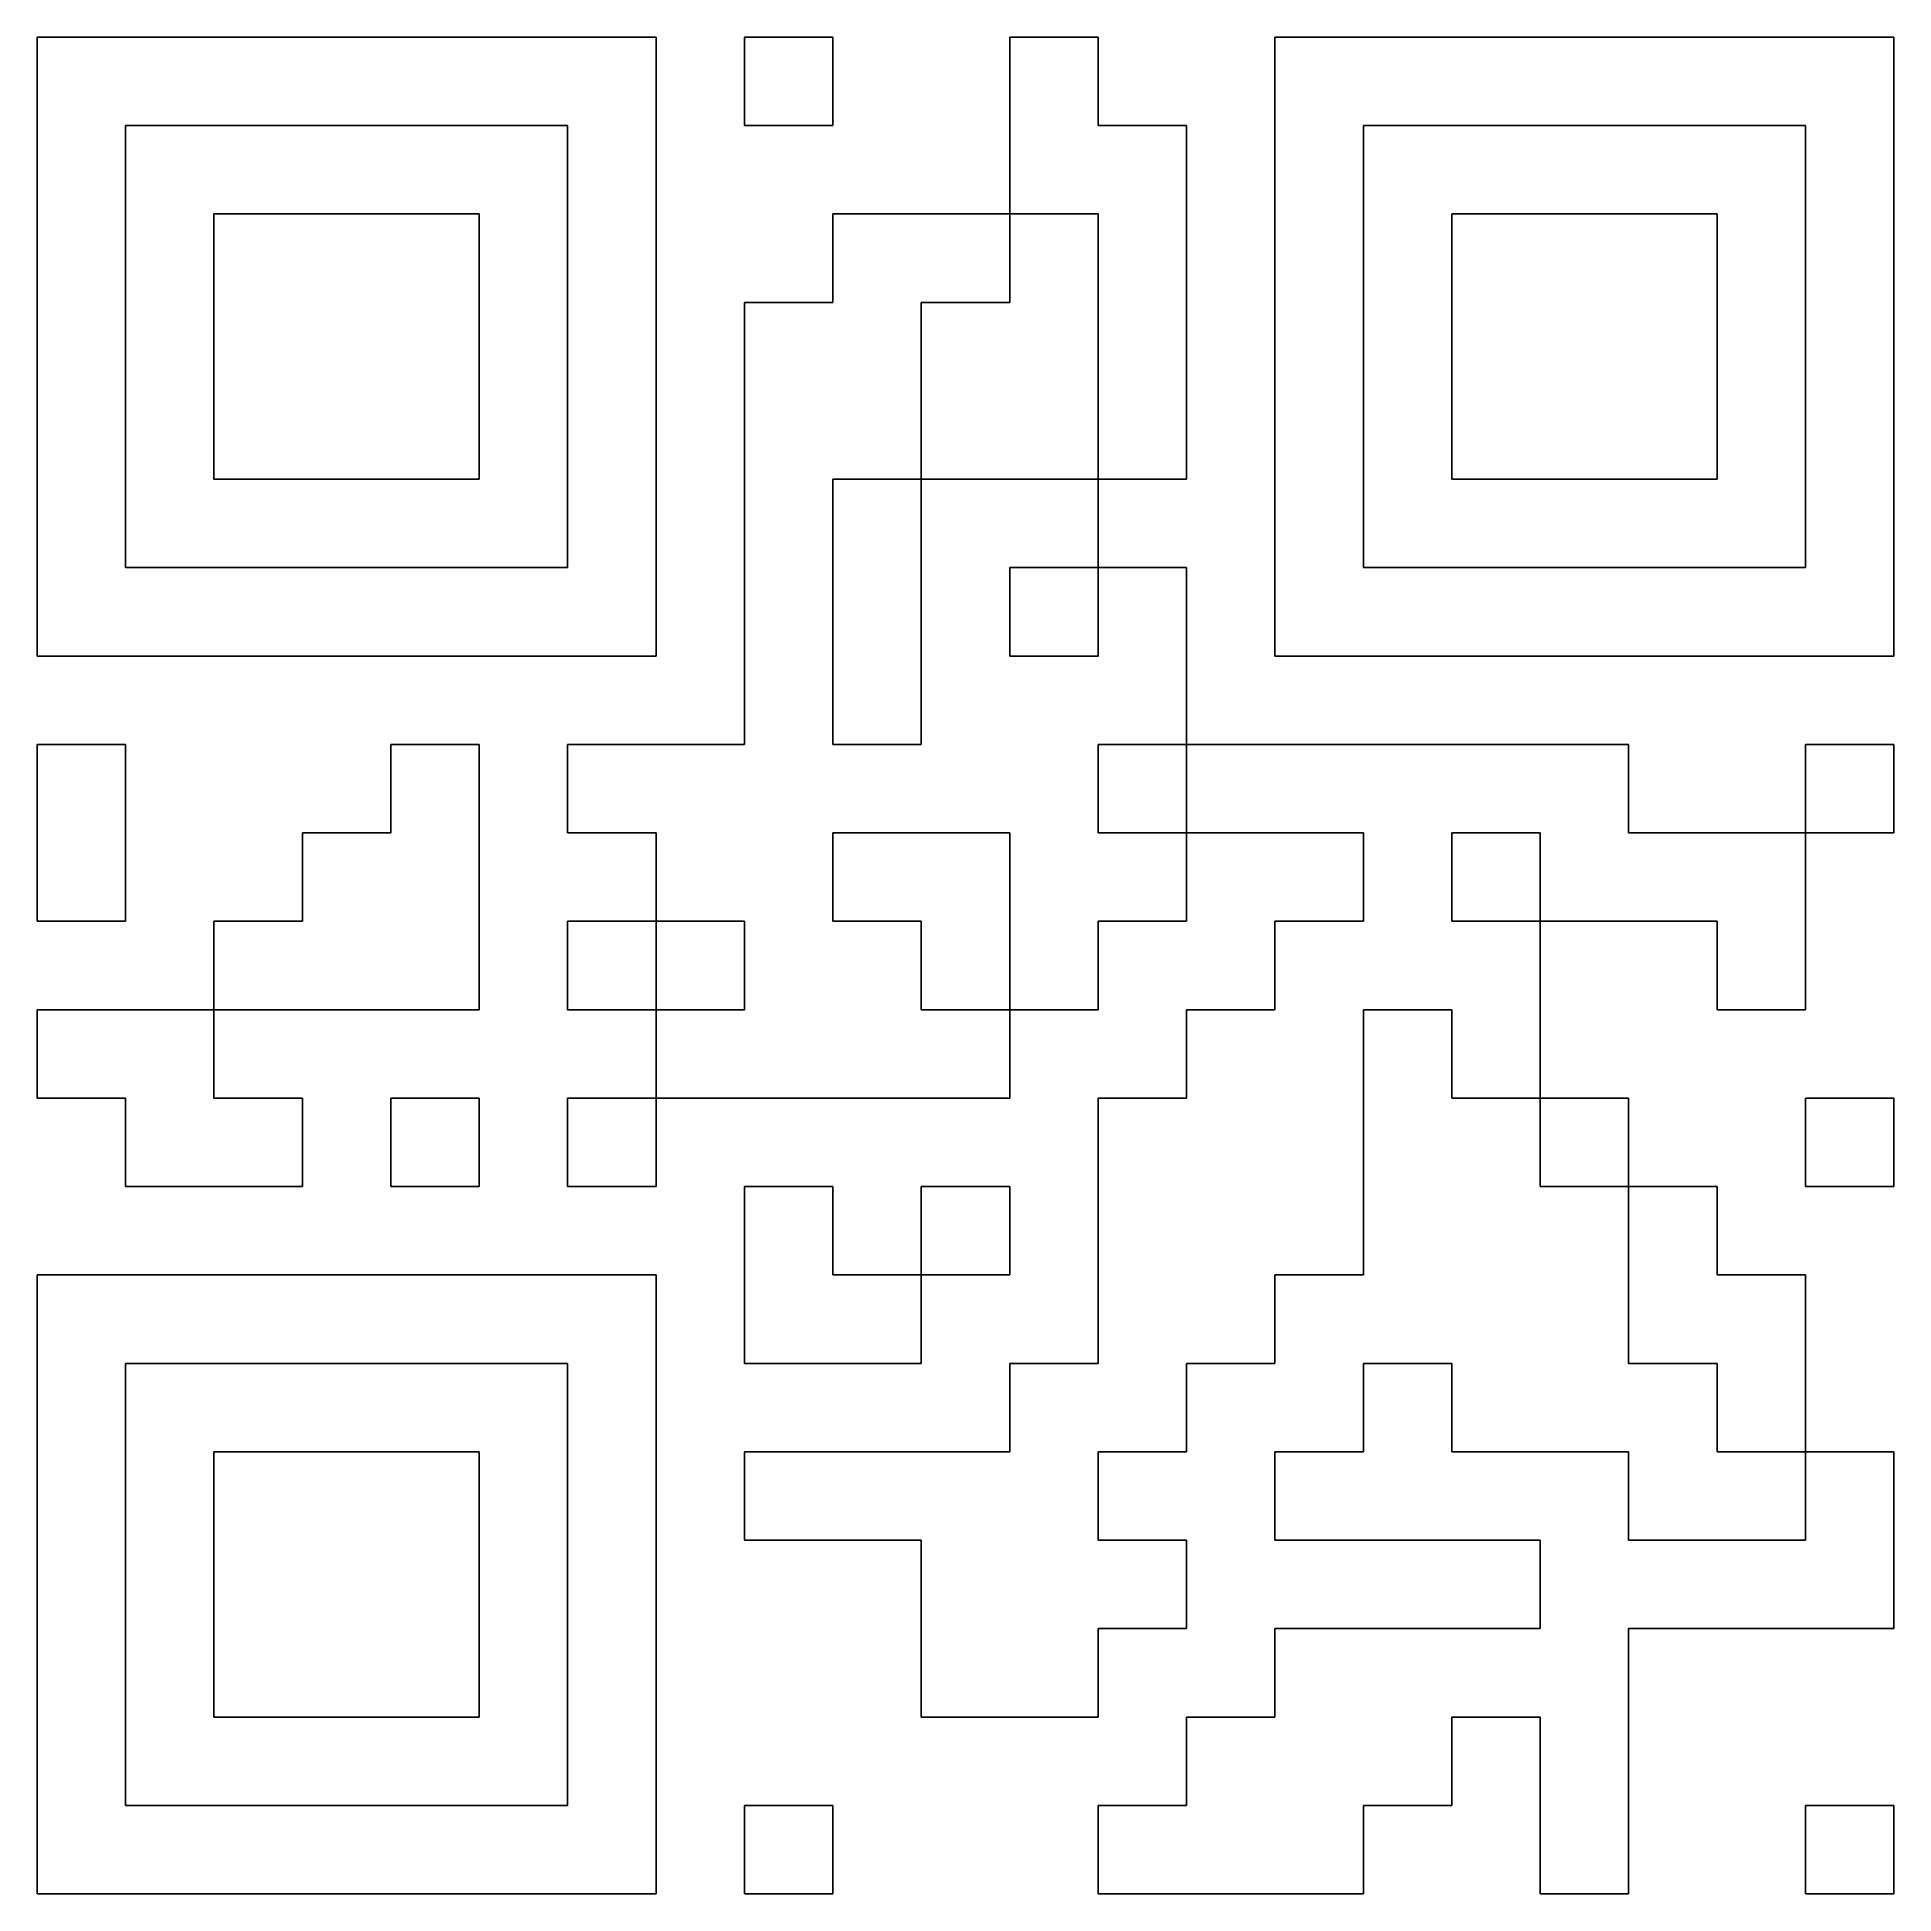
# Model space of a CAD drawing. Extents: x -0.8 to 69.8, y 220.2 to 298.3.
# Drawn here: x 39.89 to 69.85, y 220.15 to 250.11 of the extents above.
import ezdxf

# ---------------------------------------------------------------- set-up
doc = ezdxf.new("R2010")
doc.units = 0

msp = doc.modelspace()

# ---------------------------------------------------------------- linework, layer by layer
for p, q in [((39.886533, 248.686702), (39.886533, 250.113474)), ((39.886533, 250.113474), (41.313305, 250.113474)), ((41.313305, 250.113474), (42.740076, 250.113474)), ((42.740076, 250.113474), (44.166848, 250.113474)), ((44.166848, 250.113474), (45.59362, 250.113474)), ((45.59362, 250.113474), (47.020392, 250.113474)), ((47.020392, 250.113474), (48.447163, 250.113474)), ((48.447163, 250.113474), (49.873935, 250.113474)), ((49.873935, 250.113474), (49.873935, 248.686702)), ((51.30071, 248.686702), (51.30071, 250.113474)), ((51.30071, 250.113474), (52.727481, 250.113474)), ((52.727481, 250.113474), (52.727481, 248.686702)), ((55.581025, 248.686702), (55.581025, 250.113474)), ((55.581025, 250.113474), (57.007797, 250.113474)), ((57.007797, 250.113474), (57.007797, 248.686702)), ((59.86134, 248.686702), (59.86134, 250.113474)), ((59.86134, 250.113474), (61.288112, 250.113474)), ((61.288112, 250.113474), (62.714884, 250.113474)), ((62.714884, 250.113474), (64.141655, 250.113474)), ((64.141655, 250.113474), (65.568427, 250.113474)), ((65.568427, 250.113474), (66.995199, 250.113474)), ((66.995199, 250.113474), (68.421973, 250.113474)), ((68.421973, 250.113474), (69.848745, 250.113474)), ((69.848745, 250.113474), (69.848745, 248.686702)), ((39.886533, 247.259931), (39.886533, 248.686702)), ((42.740076, 248.686702), (41.313305, 248.686702)), ((41.313305, 248.686702), (41.313305, 247.259931)), ((44.166848, 248.686702), (42.740076, 248.686702)), ((45.59362, 248.686702), (44.166848, 248.686702)), ((47.020392, 248.686702), (45.59362, 248.686702)), ((48.447163, 248.686702), (47.020392, 248.686702)), ((48.447163, 247.259931), (48.447163, 248.686702)), ((49.873935, 248.686702), (49.873935, 247.259931)), ((52.727481, 248.686702), (51.30071, 248.686702)), ((55.581025, 247.259931), (55.581025, 248.686702)), ((57.007797, 248.686702), (58.434568, 248.686702)), ((58.434568, 248.686702), (58.434568, 247.259931)), ((59.86134, 247.259931), (59.86134, 248.686702)), ((62.714884, 248.686702), (61.288112, 248.686702)), ((61.288112, 248.686702), (61.288112, 247.259931)), ((64.141655, 248.686702), (62.714884, 248.686702)), ((65.568427, 248.686702), (64.141655, 248.686702)), ((66.995199, 248.686702), (65.568427, 248.686702)), ((68.421973, 248.686702), (66.995199, 248.686702)), ((68.421973, 247.259931), (68.421973, 248.686702)), ((69.848745, 248.686702), (69.848745, 247.259931)), ((39.886533, 245.833159), (39.886533, 247.259931)), ((41.313305, 247.259931), (41.313305, 245.833159)), ((42.740076, 245.833159), (42.740076, 247.259931)), ((42.740076, 247.259931), (44.166848, 247.259931)), ((44.166848, 247.259931), (45.59362, 247.259931)), ((45.59362, 247.259931), (47.020392, 247.259931)), ((47.020392, 247.259931), (47.020392, 245.833159)), ((48.447163, 245.833159), (48.447163, 247.259931)), ((49.873935, 247.259931), (49.873935, 245.833159)), ((52.727481, 245.833159), (52.727481, 247.259931)), ((52.727481, 247.259931), (54.154253, 247.259931)), ((54.154253, 247.259931), (55.581025, 247.259931)), ((55.581025, 247.259931), (55.581025, 245.833159)), ((57.007797, 247.259931), (55.581025, 247.259931)), ((57.007797, 245.833159), (57.007797, 247.259931)), ((58.434568, 247.259931), (58.434568, 245.833159)), ((59.86134, 245.833159), (59.86134, 247.259931)), ((61.288112, 247.259931), (61.288112, 245.833159)), ((62.714884, 245.833159), (62.714884, 247.259931)), ((62.714884, 247.259931), (64.141655, 247.259931)), ((64.141655, 247.259931), (65.568427, 247.259931)), ((65.568427, 247.259931), (66.995199, 247.259931)), ((66.995199, 247.259931), (66.995199, 245.833159)), ((68.421973, 245.833159), (68.421973, 247.259931)), ((69.848745, 247.259931), (69.848745, 245.833159)), ((39.886533, 244.406387), (39.886533, 245.833159)), ((41.313305, 245.833159), (41.313305, 244.406387)), ((42.740076, 244.406387), (42.740076, 245.833159)), ((47.020392, 245.833159), (47.020392, 244.406387)), ((48.447163, 244.406387), (48.447163, 245.833159)), ((49.873935, 245.833159), (49.873935, 244.406387)), ((51.30071, 244.406387), (51.30071, 245.833159)), ((51.30071, 245.833159), (52.727481, 245.833159)), ((55.581025, 245.833159), (54.154253, 245.833159)), ((54.154253, 245.833159), (54.154253, 244.406387)), ((57.007797, 244.406387), (57.007797, 245.833159)), ((58.434568, 245.833159), (58.434568, 244.406387)), ((59.86134, 244.406387), (59.86134, 245.833159)), ((61.288112, 245.833159), (61.288112, 244.406387)), ((62.714884, 244.406387), (62.714884, 245.833159)), ((66.995199, 245.833159), (66.995199, 244.406387)), ((68.421973, 244.406387), (68.421973, 245.833159)), ((69.848745, 245.833159), (69.848745, 244.406387)), ((39.886533, 242.979618), (39.886533, 244.406387)), ((41.313305, 244.406387), (41.313305, 242.979618)), ((42.740076, 242.979618), (42.740076, 244.406387)), ((47.020392, 244.406387), (47.020392, 242.979618)), ((48.447163, 242.979618), (48.447163, 244.406387)), ((49.873935, 244.406387), (49.873935, 242.979618)), ((51.30071, 242.979618), (51.30071, 244.406387)), ((54.154253, 244.406387), (54.154253, 242.979618)), ((57.007797, 242.979618), (57.007797, 244.406387)), ((58.434568, 244.406387), (58.434568, 242.979618)), ((59.86134, 242.979618), (59.86134, 244.406387)), ((61.288112, 244.406387), (61.288112, 242.979618)), ((62.714884, 242.979618), (62.714884, 244.406387)), ((66.995199, 244.406387), (66.995199, 242.979618)), ((68.421973, 242.979618), (68.421973, 244.406387)), ((69.848745, 244.406387), (69.848745, 242.979618)), ((39.886533, 241.552846), (39.886533, 242.979618)), ((41.313305, 242.979618), (41.313305, 241.552846)), ((44.166848, 242.979618), (42.740076, 242.979618)), ((45.59362, 242.979618), (44.166848, 242.979618)), ((47.020392, 242.979618), (45.59362, 242.979618)), ((48.447163, 241.552846), (48.447163, 242.979618)), ((49.873935, 242.979618), (49.873935, 241.552846)), ((51.30071, 241.552846), (51.30071, 242.979618)), ((52.727481, 242.979618), (52.727481, 241.552846)), ((54.154253, 242.979618), (52.727481, 242.979618)), ((54.154253, 242.979618), (55.581025, 242.979618)), ((54.154253, 241.552846), (54.154253, 242.979618)), ((55.581025, 242.979618), (57.007797, 242.979618)), ((57.007797, 242.979618), (57.007797, 241.552846)), ((58.434568, 242.979618), (57.007797, 242.979618)), ((59.86134, 241.552846), (59.86134, 242.979618)), ((61.288112, 242.979618), (61.288112, 241.552846)), ((64.141655, 242.979618), (62.714884, 242.979618)), ((65.568427, 242.979618), (64.141655, 242.979618)), ((66.995199, 242.979618), (65.568427, 242.979618)), ((68.421973, 241.552846), (68.421973, 242.979618)), ((69.848745, 242.979618), (69.848745, 241.552846)), ((39.886533, 240.126072), (39.886533, 241.552846)), ((41.313305, 241.552846), (42.740076, 241.552846)), ((42.740076, 241.552846), (44.166848, 241.552846)), ((44.166848, 241.552846), (45.59362, 241.552846)), ((45.59362, 241.552846), (47.020392, 241.552846)), ((47.020392, 241.552846), (48.447163, 241.552846)), ((49.873935, 241.552846), (49.873935, 240.126072)), ((51.30071, 240.126072), (51.30071, 241.552846)), ((52.727481, 241.552846), (52.727481, 240.126072)), ((54.154253, 240.126072), (54.154253, 241.552846)), ((55.581025, 241.552846), (55.581025, 240.126072)), ((57.007797, 241.552846), (55.581025, 241.552846)), ((57.007797, 241.552846), (58.434568, 241.552846)), ((57.007797, 240.126072), (57.007797, 241.552846)), ((58.434568, 241.552846), (58.434568, 240.126072)), ((59.86134, 240.126072), (59.86134, 241.552846)), ((61.288112, 241.552846), (62.714884, 241.552846)), ((62.714884, 241.552846), (64.141655, 241.552846)), ((64.141655, 241.552846), (65.568427, 241.552846)), ((65.568427, 241.552846), (66.995199, 241.552846)), ((66.995199, 241.552846), (68.421973, 241.552846)), ((69.848745, 241.552846), (69.848745, 240.126072)), ((41.313305, 240.126072), (39.886533, 240.126072)), ((42.740076, 240.126072), (41.313305, 240.126072)), ((44.166848, 240.126072), (42.740076, 240.126072)), ((45.59362, 240.126072), (44.166848, 240.126072)), ((47.020392, 240.126072), (45.59362, 240.126072)), ((48.447163, 240.126072), (47.020392, 240.126072)), ((49.873935, 240.126072), (48.447163, 240.126072)), ((51.30071, 238.6993), (51.30071, 240.126072)), ((52.727481, 240.126072), (52.727481, 238.6993)), ((54.154253, 238.6993), (54.154253, 240.126072)), ((55.581025, 240.126072), (57.007797, 240.126072)), ((58.434568, 240.126072), (58.434568, 238.6993)), ((61.288112, 240.126072), (59.86134, 240.126072)), ((62.714884, 240.126072), (61.288112, 240.126072)), ((64.141655, 240.126072), (62.714884, 240.126072)), ((65.568427, 240.126072), (64.141655, 240.126072)), ((66.995199, 240.126072), (65.568427, 240.126072)), ((68.421973, 240.126072), (66.995199, 240.126072)), ((69.848745, 240.126072), (68.421973, 240.126072)), ((39.886533, 237.272528), (39.886533, 238.6993)), ((39.886533, 238.6993), (41.313305, 238.6993)), ((41.313305, 238.6993), (41.313305, 237.272528)), ((45.59362, 237.272528), (45.59362, 238.6993)), ((45.59362, 238.6993), (47.020392, 238.6993)), ((47.020392, 238.6993), (47.020392, 237.272528)), ((48.447163, 237.272528), (48.447163, 238.6993)), ((48.447163, 238.6993), (49.873935, 238.6993)), ((49.873935, 238.6993), (51.30071, 238.6993)), ((52.727481, 238.6993), (54.154253, 238.6993)), ((58.434568, 238.6993), (57.007797, 238.6993)), ((57.007797, 238.6993), (57.007797, 237.272528)), ((58.434568, 237.272528), (58.434568, 238.6993)), ((58.434568, 238.6993), (59.86134, 238.6993)), ((59.86134, 238.6993), (61.288112, 238.6993)), ((61.288112, 238.6993), (62.714884, 238.6993)), ((62.714884, 238.6993), (64.141655, 238.6993)), ((64.141655, 238.6993), (65.568427, 238.6993)), ((65.568427, 238.6993), (65.568427, 237.272528)), ((68.421973, 237.272528), (68.421973, 238.6993)), ((68.421973, 238.6993), (69.848745, 238.6993)), ((69.848745, 238.6993), (69.848745, 237.272528)), ((39.886533, 235.845756), (39.886533, 237.272528)), ((41.313305, 237.272528), (41.313305, 235.845756)), ((44.166848, 235.845756), (44.166848, 237.272528)), ((44.166848, 237.272528), (45.59362, 237.272528)), ((47.020392, 237.272528), (47.020392, 235.845756)), ((49.873935, 237.272528), (48.447163, 237.272528)), ((49.873935, 235.845756), (49.873935, 237.272528)), ((54.154253, 237.272528), (52.727481, 237.272528)), ((52.727481, 237.272528), (52.727481, 235.845756)), ((55.581025, 237.272528), (54.154253, 237.272528)), ((55.581025, 235.845756), (55.581025, 237.272528)), ((57.007797, 237.272528), (58.434568, 237.272528)), ((58.434568, 237.272528), (58.434568, 235.845756)), ((59.86134, 237.272528), (58.434568, 237.272528)), ((61.288112, 237.272528), (59.86134, 237.272528)), ((61.288112, 235.845756), (61.288112, 237.272528)), ((64.141655, 237.272528), (62.714884, 237.272528)), ((62.714884, 237.272528), (62.714884, 235.845756)), ((64.141655, 235.845756), (64.141655, 237.272528)), ((65.568427, 237.272528), (66.995199, 237.272528)), ((66.995199, 237.272528), (68.421973, 237.272528)), ((68.421973, 237.272528), (68.421973, 235.845756)), ((69.848745, 237.272528), (68.421973, 237.272528)), ((41.313305, 235.845756), (39.886533, 235.845756)), ((42.740076, 234.418985), (42.740076, 235.845756)), ((42.740076, 235.845756), (44.166848, 235.845756)), ((47.020392, 235.845756), (47.020392, 234.418985)), ((48.447163, 234.418985), (48.447163, 235.845756)), ((48.447163, 235.845756), (49.873935, 235.845756)), ((51.30071, 235.845756), (49.873935, 235.845756)), ((49.873935, 235.845756), (49.873935, 234.418985)), ((51.30071, 234.418985), (51.30071, 235.845756)), ((52.727481, 235.845756), (54.154253, 235.845756)), ((54.154253, 235.845756), (54.154253, 234.418985)), ((55.581025, 234.418985), (55.581025, 235.845756)), ((58.434568, 235.845756), (57.007797, 235.845756)), ((57.007797, 235.845756), (57.007797, 234.418985)), ((59.86134, 234.418985), (59.86134, 235.845756)), ((59.86134, 235.845756), (61.288112, 235.845756)), ((62.714884, 235.845756), (64.141655, 235.845756)), ((65.568427, 235.845756), (64.141655, 235.845756)), ((64.141655, 235.845756), (64.141655, 234.418985)), ((66.995199, 235.845756), (65.568427, 235.845756)), ((66.995199, 234.418985), (66.995199, 235.845756)), ((68.421973, 235.845756), (68.421973, 234.418985)), ((39.886533, 232.992213), (39.886533, 234.418985)), ((39.886533, 234.418985), (41.313305, 234.418985)), ((41.313305, 234.418985), (42.740076, 234.418985)), ((42.740076, 234.418985), (42.740076, 232.992213)), ((44.166848, 234.418985), (42.740076, 234.418985)), ((45.59362, 234.418985), (44.166848, 234.418985)), ((47.020392, 234.418985), (45.59362, 234.418985)), ((49.873935, 234.418985), (48.447163, 234.418985)), ((49.873935, 234.418985), (51.30071, 234.418985)), ((49.873935, 232.992213), (49.873935, 234.418985)), ((54.154253, 234.418985), (55.581025, 234.418985)), ((57.007797, 234.418985), (55.581025, 234.418985)), ((55.581025, 234.418985), (55.581025, 232.992213)), ((58.434568, 232.992213), (58.434568, 234.418985)), ((58.434568, 234.418985), (59.86134, 234.418985)), ((62.714884, 234.418985), (61.288112, 234.418985)), ((61.288112, 234.418985), (61.288112, 232.992213)), ((62.714884, 232.992213), (62.714884, 234.418985)), ((64.141655, 234.418985), (64.141655, 232.992213)), ((68.421973, 234.418985), (66.995199, 234.418985)), ((41.313305, 232.992213), (39.886533, 232.992213)), ((41.313305, 231.565441), (41.313305, 232.992213)), ((42.740076, 232.992213), (44.166848, 232.992213)), ((44.166848, 232.992213), (44.166848, 231.565441)), ((45.59362, 231.565441), (45.59362, 232.992213)), ((45.59362, 232.992213), (47.020392, 232.992213)), ((47.020392, 232.992213), (47.020392, 231.565441)), ((48.447163, 232.992213), (49.873935, 232.992213)), ((48.447163, 231.565441), (48.447163, 232.992213)), ((49.873935, 232.992213), (49.873935, 231.565441)), ((51.30071, 232.992213), (49.873935, 232.992213)), ((52.727481, 232.992213), (51.30071, 232.992213)), ((54.154253, 232.992213), (52.727481, 232.992213)), ((55.581025, 232.992213), (54.154253, 232.992213)), ((57.007797, 231.565441), (57.007797, 232.992213)), ((57.007797, 232.992213), (58.434568, 232.992213)), ((61.288112, 232.992213), (61.288112, 231.565441)), ((64.141655, 232.992213), (62.714884, 232.992213)), ((64.141655, 231.565441), (64.141655, 232.992213)), ((64.141655, 232.992213), (65.568427, 232.992213)), ((65.568427, 232.992213), (65.568427, 231.565441)), ((68.421973, 231.565441), (68.421973, 232.992213)), ((68.421973, 232.992213), (69.848745, 232.992213)), ((69.848745, 232.992213), (69.848745, 231.565441)), ((42.740076, 231.565441), (41.313305, 231.565441)), ((44.166848, 231.565441), (42.740076, 231.565441)), ((47.020392, 231.565441), (45.59362, 231.565441)), ((49.873935, 231.565441), (48.447163, 231.565441)), ((51.30071, 230.138669), (51.30071, 231.565441)), ((51.30071, 231.565441), (52.727481, 231.565441)), ((52.727481, 231.565441), (52.727481, 230.138669)), ((54.154253, 230.138669), (54.154253, 231.565441)), ((54.154253, 231.565441), (55.581025, 231.565441)), ((55.581025, 231.565441), (55.581025, 230.138669)), ((57.007797, 230.138669), (57.007797, 231.565441)), ((61.288112, 231.565441), (61.288112, 230.138669)), ((65.568427, 231.565441), (64.141655, 231.565441)), ((65.568427, 231.565441), (66.995199, 231.565441)), ((65.568427, 230.138669), (65.568427, 231.565441)), ((66.995199, 231.565441), (66.995199, 230.138669)), ((69.848745, 231.565441), (68.421973, 231.565441)), ((39.886533, 228.711895), (39.886533, 230.138669)), ((39.886533, 230.138669), (41.313305, 230.138669)), ((41.313305, 230.138669), (42.740076, 230.138669)), ((42.740076, 230.138669), (44.166848, 230.138669)), ((44.166848, 230.138669), (45.59362, 230.138669)), ((45.59362, 230.138669), (47.020392, 230.138669)), ((47.020392, 230.138669), (48.447163, 230.138669)), ((48.447163, 230.138669), (49.873935, 230.138669)), ((49.873935, 230.138669), (49.873935, 228.711895)), ((51.30071, 228.711895), (51.30071, 230.138669)), ((52.727481, 230.138669), (54.154253, 230.138669)), ((54.154253, 230.138669), (54.154253, 228.711895)), ((55.581025, 230.138669), (54.154253, 230.138669)), ((57.007797, 228.711895), (57.007797, 230.138669)), ((61.288112, 230.138669), (59.86134, 230.138669)), ((59.86134, 230.138669), (59.86134, 228.711895)), ((65.568427, 228.711895), (65.568427, 230.138669)), ((66.995199, 230.138669), (68.421973, 230.138669)), ((68.421973, 230.138669), (68.421973, 228.711895)), ((39.886533, 227.285123), (39.886533, 228.711895)), ((42.740076, 228.711895), (41.313305, 228.711895)), ((41.313305, 228.711895), (41.313305, 227.285123)), ((44.166848, 228.711895), (42.740076, 228.711895)), ((45.59362, 228.711895), (44.166848, 228.711895)), ((47.020392, 228.711895), (45.59362, 228.711895)), ((48.447163, 228.711895), (47.020392, 228.711895)), ((48.447163, 227.285123), (48.447163, 228.711895)), ((49.873935, 228.711895), (49.873935, 227.285123)), ((52.727481, 228.711895), (51.30071, 228.711895)), ((54.154253, 228.711895), (52.727481, 228.711895)), ((55.581025, 227.285123), (55.581025, 228.711895)), ((55.581025, 228.711895), (57.007797, 228.711895)), ((59.86134, 228.711895), (58.434568, 228.711895)), ((58.434568, 228.711895), (58.434568, 227.285123)), ((61.288112, 227.285123), (61.288112, 228.711895)), ((61.288112, 228.711895), (62.714884, 228.711895)), ((62.714884, 228.711895), (62.714884, 227.285123)), ((66.995199, 228.711895), (65.568427, 228.711895)), ((66.995199, 227.285123), (66.995199, 228.711895)), ((68.421973, 228.711895), (68.421973, 227.285123)), ((39.886533, 225.858351), (39.886533, 227.285123)), ((41.313305, 227.285123), (41.313305, 225.858351)), ((42.740076, 225.858351), (42.740076, 227.285123)), ((42.740076, 227.285123), (44.166848, 227.285123)), ((44.166848, 227.285123), (45.59362, 227.285123)), ((45.59362, 227.285123), (47.020392, 227.285123)), ((47.020392, 227.285123), (47.020392, 225.858351)), ((48.447163, 225.858351), (48.447163, 227.285123)), ((49.873935, 227.285123), (49.873935, 225.858351)), ((51.30071, 225.858351), (51.30071, 227.285123)), ((51.30071, 227.285123), (52.727481, 227.285123)), ((52.727481, 227.285123), (54.154253, 227.285123)), ((54.154253, 227.285123), (55.581025, 227.285123)), ((58.434568, 227.285123), (57.007797, 227.285123)), ((57.007797, 227.285123), (57.007797, 225.858351)), ((59.86134, 225.858351), (59.86134, 227.285123)), ((59.86134, 227.285123), (61.288112, 227.285123)), ((62.714884, 227.285123), (64.141655, 227.285123)), ((64.141655, 227.285123), (65.568427, 227.285123)), ((65.568427, 227.285123), (65.568427, 225.858351)), ((68.421973, 227.285123), (66.995199, 227.285123)), ((68.421973, 225.858351), (68.421973, 227.285123)), ((68.421973, 227.285123), (69.848745, 227.285123)), ((69.848745, 227.285123), (69.848745, 225.858351)), ((39.886533, 224.43158), (39.886533, 225.858351)), ((41.313305, 225.858351), (41.313305, 224.43158)), ((42.740076, 224.43158), (42.740076, 225.858351)), ((47.020392, 225.858351), (47.020392, 224.43158)), ((48.447163, 224.43158), (48.447163, 225.858351)), ((49.873935, 225.858351), (49.873935, 224.43158)), ((52.727481, 225.858351), (51.30071, 225.858351)), ((54.154253, 225.858351), (52.727481, 225.858351)), ((54.154253, 224.43158), (54.154253, 225.858351)), ((57.007797, 225.858351), (58.434568, 225.858351)), ((58.434568, 225.858351), (58.434568, 224.43158)), ((61.288112, 225.858351), (59.86134, 225.858351)), ((62.714884, 225.858351), (61.288112, 225.858351)), ((64.141655, 225.858351), (62.714884, 225.858351)), ((64.141655, 224.43158), (64.141655, 225.858351)), ((65.568427, 225.858351), (66.995199, 225.858351)), ((66.995199, 225.858351), (68.421973, 225.858351)), ((69.848745, 225.858351), (69.848745, 224.43158)), ((39.886533, 223.004808), (39.886533, 224.43158)), ((41.313305, 224.43158), (41.313305, 223.004808)), ((42.740076, 223.004808), (42.740076, 224.43158)), ((47.020392, 224.43158), (47.020392, 223.004808)), ((48.447163, 223.004808), (48.447163, 224.43158)), ((49.873935, 224.43158), (49.873935, 223.004808)), ((54.154253, 223.004808), (54.154253, 224.43158)), ((58.434568, 224.43158), (57.007797, 224.43158)), ((57.007797, 224.43158), (57.007797, 223.004808)), ((59.86134, 224.43158), (61.288112, 224.43158)), ((59.86134, 223.004808), (59.86134, 224.43158)), ((61.288112, 224.43158), (62.714884, 224.43158)), ((62.714884, 224.43158), (64.141655, 224.43158)), ((66.995199, 224.43158), (65.568427, 224.43158)), ((65.568427, 224.43158), (65.568427, 223.004808)), ((68.421973, 224.43158), (66.995199, 224.43158)), ((69.848745, 224.43158), (68.421973, 224.43158)), ((39.886533, 221.578036), (39.886533, 223.004808)), ((41.313305, 223.004808), (41.313305, 221.578036)), ((44.166848, 223.004808), (42.740076, 223.004808)), ((45.59362, 223.004808), (44.166848, 223.004808)), ((47.020392, 223.004808), (45.59362, 223.004808)), ((48.447163, 221.578036), (48.447163, 223.004808)), ((49.873935, 223.004808), (49.873935, 221.578036)), ((55.581025, 223.004808), (54.154253, 223.004808)), ((57.007797, 223.004808), (55.581025, 223.004808)), ((58.434568, 221.578036), (58.434568, 223.004808)), ((58.434568, 223.004808), (59.86134, 223.004808)), ((64.141655, 223.004808), (62.714884, 223.004808)), ((62.714884, 223.004808), (62.714884, 221.578036)), ((64.141655, 221.578036), (64.141655, 223.004808)), ((65.568427, 223.004808), (65.568427, 221.578036)), ((39.886533, 220.151264), (39.886533, 221.578036)), ((41.313305, 221.578036), (42.740076, 221.578036)), ((42.740076, 221.578036), (44.166848, 221.578036)), ((44.166848, 221.578036), (45.59362, 221.578036)), ((45.59362, 221.578036), (47.020392, 221.578036)), ((47.020392, 221.578036), (48.447163, 221.578036)), ((49.873935, 221.578036), (49.873935, 220.151264)), ((51.30071, 220.151264), (51.30071, 221.578036)), ((51.30071, 221.578036), (52.727481, 221.578036)), ((52.727481, 221.578036), (52.727481, 220.151264)), ((57.007797, 220.151264), (57.007797, 221.578036)), ((57.007797, 221.578036), (58.434568, 221.578036)), ((62.714884, 221.578036), (61.288112, 221.578036)), ((61.288112, 221.578036), (61.288112, 220.151264)), ((64.141655, 220.151264), (64.141655, 221.578036)), ((65.568427, 221.578036), (65.568427, 220.151264)), ((68.421973, 220.151264), (68.421973, 221.578036)), ((68.421973, 221.578036), (69.848745, 221.578036)), ((69.848745, 221.578036), (69.848745, 220.151264)), ((41.313305, 220.151264), (39.886533, 220.151264)), ((42.740076, 220.151264), (41.313305, 220.151264)), ((44.166848, 220.151264), (42.740076, 220.151264)), ((45.59362, 220.151264), (44.166848, 220.151264)), ((47.020392, 220.151264), (45.59362, 220.151264)), ((48.447163, 220.151264), (47.020392, 220.151264)), ((49.873935, 220.151264), (48.447163, 220.151264)), ((52.727481, 220.151264), (51.30071, 220.151264)), ((58.434568, 220.151264), (57.007797, 220.151264)), ((59.86134, 220.151264), (58.434568, 220.151264)), ((61.288112, 220.151264), (59.86134, 220.151264)), ((65.568427, 220.151264), (64.141655, 220.151264)), ((69.848745, 220.151264), (68.421973, 220.151264))]:
    msp.add_line(p, q)

doc.saveas('drawing.dxf')
